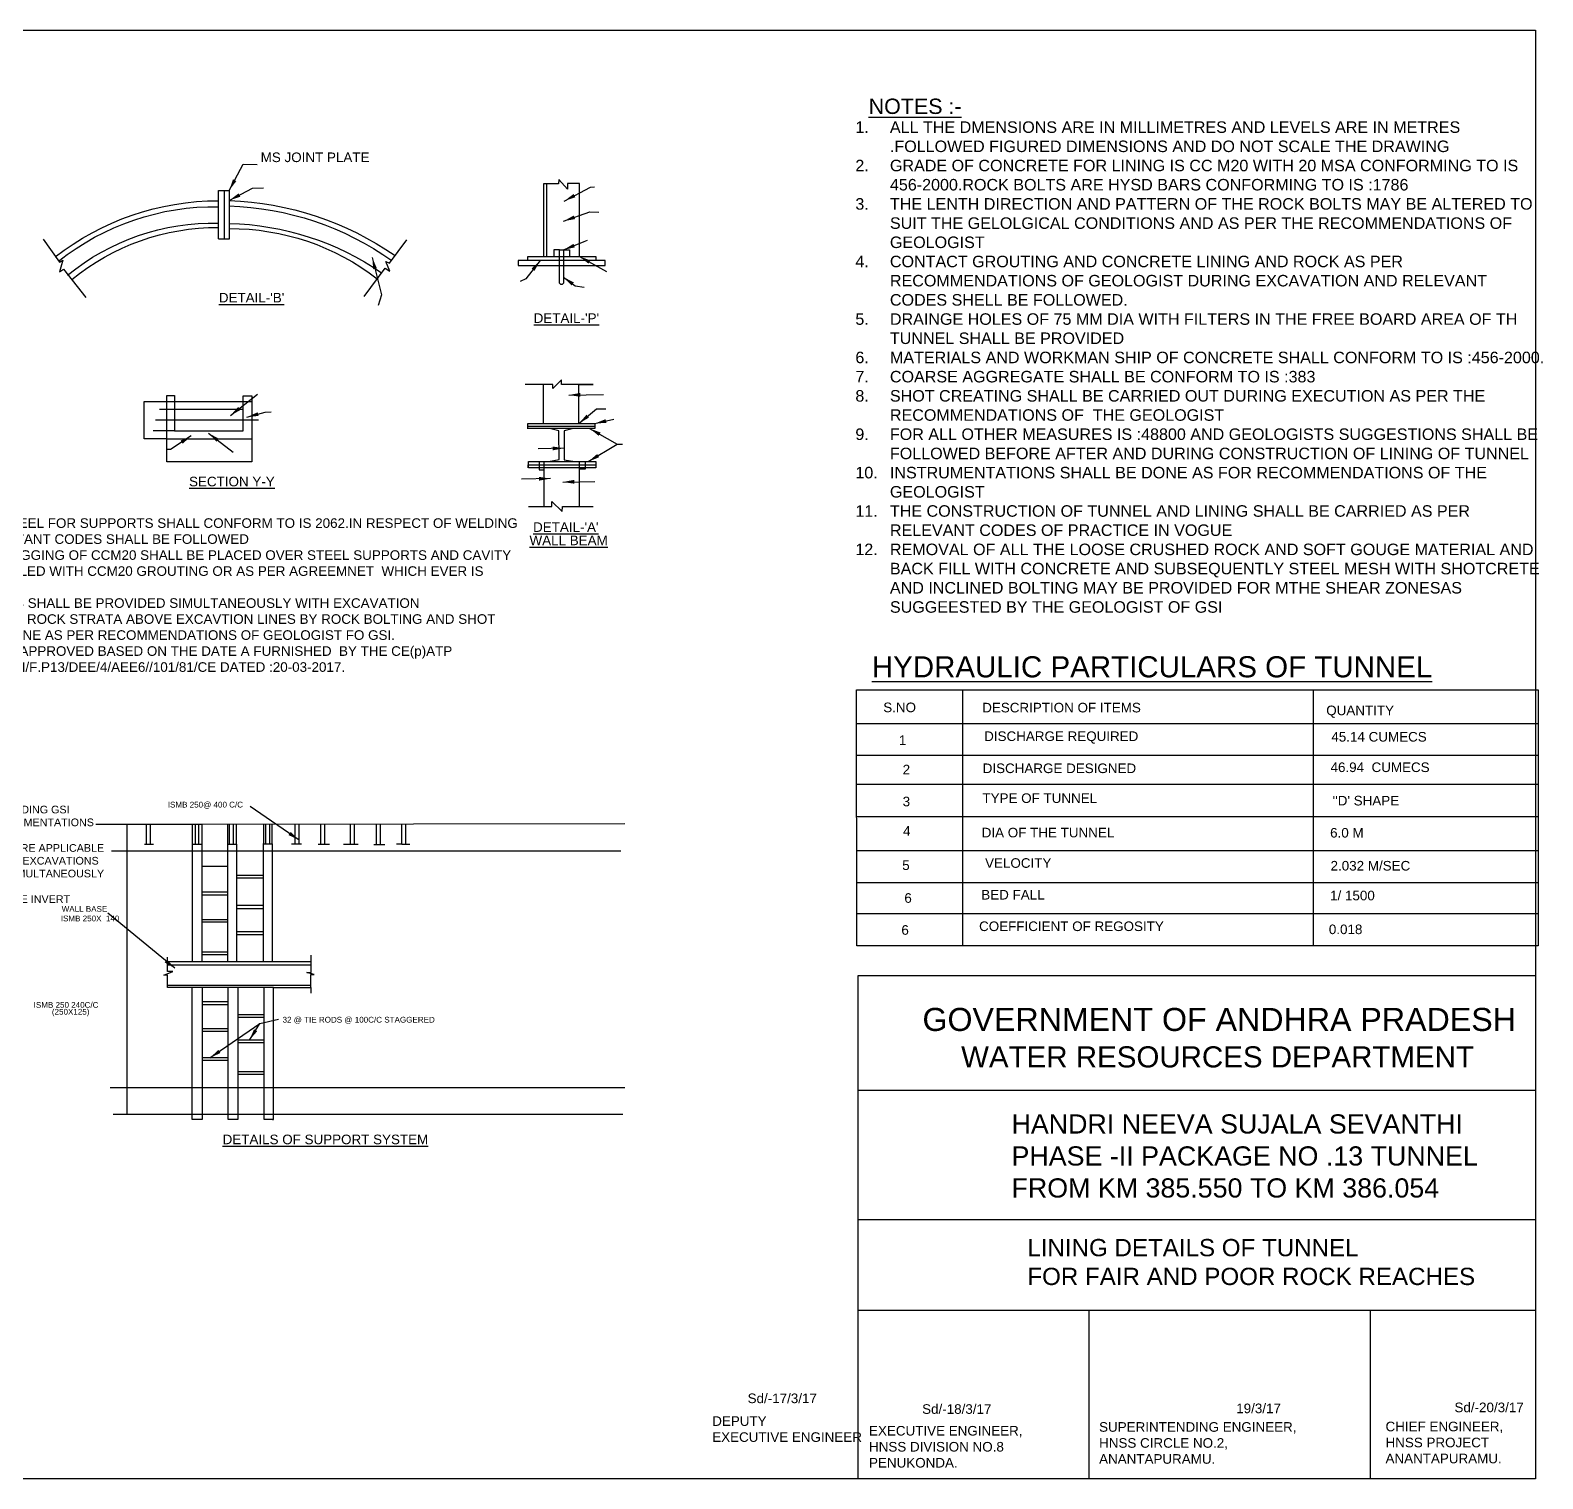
# Model space of a CAD drawing. Header units: millimetres. Extents: x 5124 to 3341855, y 2311 to 45926356.
# Drawn here: x 3337915 to 3341855, y 45922582 to 45926356 of the extents above; entities that cross this region are included whole.
import ezdxf

# ---------------------------------------------------------------- set-up
doc = ezdxf.new("R2010")
doc.units = ezdxf.units.MM
doc.header["$MEASUREMENT"] = 0
for name, color, linetype in [('DIMENSION', 7, 'Continuous'), ('DRAWING', 2, 'Continuous'), ('TEXT', 7, 'Continuous')]:
    doc.layers.add(name, color=color, linetype=linetype)
doc.styles.get("Standard").update_dxf_attribs({"font": 'arial.ttf', "height": 25})
doc.dimstyles.get("Standard").update_dxf_attribs({"dimtxt": 200, "dimasz": 110, "dimexe": 0.18, "dimexo": 0.0625, "dimgap": 0.09, "dimtad": 0, "dimtih": 1, "dimtoh": 1, "dimdec": 0, "dimzin": 0, "dimdsep": 46, "dimtxsty": 'Standard', "dimblk": 'OBLIQUE', "dimcen": 0.09, "dimse1": 1, "dimse2": 1, "dimadec": 0, "dimazin": 0, "dimtfac": 1, "dimtdec": 0, "dimtofl": 0, "dimtmove": 0, "dimatfit": 3, "dimfxl": 1, "dimtolj": 1, "dimtzin": 0, "dimarcsym": 0})

msp = doc.modelspace()

# ---------------------------------------------------------------- linework, layer by layer
at = {"layer": 'DRAWING', "color": 0}
for points in [[(3341836.3, 45922581.6), (3333748.1, 45922581.6), (3333748.1, 45926355.8), (3341836.3, 45926355.8)], [(3340072, 45923893), (3341836.3, 45923893), (3341836.3, 45922581.6), (3340072, 45922581.6)]]:
    msp.add_lwpolyline(points, close=True, dxfattribs=at)
for points in [[(3338405.7, 45925812.1), (3338405.7, 45925938.6), (3338433.6, 45925938.6), (3338433.6, 45925811.4), (3338405.4, 45925811.4)], [(3338421.6, 45925811.4), (3338421.6, 45925938.8)], [(3339345.8, 45925766.7), (3339345.8, 45925956.8), (3339314.5, 45925956.8), (3339314.5, 45925941.7), (3339292.1, 45925967), (3339291.4, 45925955.6), (3339252, 45925955.6), (3339252, 45925766.9)], [(3339261.2, 45925766.9), (3339261.2, 45925956.1)], [(3337948.8, 45925811.7), (3337991.2, 45925751.3), (3338000.2, 45925756.4), (3337991.5, 45925726.5), (3338002.1, 45925733.4), (3338059.6, 45925659.8)], [(3338785.1, 45925662.3), (3338839.9, 45925736), (3338851.9, 45925728), (3338841.9, 45925753.4), (3338851.4, 45925748.9), (3338895.8, 45925810.1)], [(3339294.2, 45925783.5), (3339279.5, 45925783.5), (3339279.5, 45925766.5)], [(3339293.9, 45925698.9), (3339293.9, 45925783.5), (3339319.9, 45925783.5), (3339319.9, 45925766.5)], [(3339186.6, 45925743.1), (3339412.6, 45925743.1), (3339412.6, 45925755.7), (3339186.6, 45925755.7), (3339186.6, 45925743.1)], [(3339211.5, 45925755.2), (3339211.5, 45925766.6), (3339388.7, 45925766.6), (3339388.7, 45925755.5)], [(3339293.9, 45925698.5), (3339293.9, 45925698.9)], [(3339381.2, 45925432.5), (3339344.3, 45925432.5), (3339299.2, 45925432.5), (3339299.2, 45925445), (3339276.3, 45925422.1), (3339276.3, 45925432.4), (3339204.7, 45925432.4)], [(3339251.5, 45925432.3), (3339251.5, 45925331.1)], [(3339344.3, 45925331.1), (3339344.3, 45925432.5), (3339381.2, 45925432.5)], [(3338270.8, 45925291.6), (3338211.9, 45925291.6), (3338211.9, 45925388.9), (3338492.9, 45925388.9)], [(3338270.7, 45925231), (3338270.7, 45925404.3), (3338290.8, 45925404.3), (3338290.8, 45925312.2), (3338469.5, 45925312.2), (3338469.5, 45925403.3), (3338492.7, 45925403.3), (3338492.7, 45925230.9), (3338270.7, 45925230.9)], [(3338509.5, 45925340.2), (3338241.3, 45925340.2)], [(3338252.1, 45925368.6), (3338469.8, 45925368.6)], [(3338290.6, 45925312.2), (3338235.5, 45925312.2)], [(3339211, 45925323.8), (3339386.1, 45925323.8)], [(3339211.4, 45925317.5), (3339211.4, 45925331.1), (3339385.7, 45925331.1), (3339385.7, 45925318.2), (3339211.4, 45925318.2)], [(3339265.6, 45925231.8), (3339292.6, 45925237.5), (3339292.4, 45925311.9), (3339270.9, 45925317.5)], [(3339325.6, 45925317.5), (3339306, 45925311.9), (3339306, 45925236.7), (3339334, 45925232)], [(3338270.6, 45925291.5), (3338492.8, 45925291.5)], [(3339212.7, 45925216.1), (3339212.7, 45925223.6), (3339388.2, 45925223.6)], [(3339212.9, 45925216.1), (3339212.9, 45925231.8), (3339388.4, 45925231.8), (3339388.4, 45925216.1), (3339212.8, 45925216.1)], [(3339241.2, 45925232.1), (3339241.2, 45925210.5), (3339253.8, 45925210.5)], [(3339253.7, 45925114.5), (3339253.7, 45925231.8)], [(3339346.3, 45925115.1), (3339346.3, 45925231.8), (3339360.8, 45925231.8), (3339360.8, 45925211.9), (3339346.4, 45925211.9)], [(3339213.2, 45925115.1), (3339273.7, 45925115.1), (3339273.7, 45925128.1), (3339301.1, 45925101.7), (3339301.5, 45925115.1), (3339381.8, 45925115.1)], [(3340067.6, 45924636.9), (3341843.4, 45924636.9), (3341843.4, 45923970.6), (3340068.6, 45923970.6), (3340067.6, 45924636.9)], [(3340344, 45924636.9), (3340344, 45923970.6)], [(3341258, 45923970.6), (3341258, 45924636.9)], [(3340067.8, 45924549.4), (3341843.4, 45924549.4)], [(3340067.8, 45924466.8), (3341843.4, 45924466.8)], [(3340067.8, 45924391.5), (3341843.4, 45924391.5)], [(3338272.5, 45923929), (3338363, 45923929), (3338363, 45924286), (3338086, 45924286)], [(3338167, 45924286.5), (3338167, 45923531)], [(3338218, 45924235.5), (3338218, 45924286)], [(3338228.5, 45924235.5), (3338228.5, 45924286)], [(3338338, 45923929), (3338338, 45924285.5)], [(3338346, 45924235), (3338346, 45924286)], [(3338354.5, 45924235), (3338354.5, 45924286)], [(3339464.5, 45924288.5), (3338363, 45924286)], [(3338428.8, 45924286.7), (3338428.8, 45924235.5), (3338452.6, 45924235.5), (3338452.6, 45924285.8)], [(3338434.5, 45924235.5), (3338434.5, 45924286.2)], [(3338445, 45924235.5), (3338445, 45924286.2)], [(3338522.7, 45924286.3), (3338522.7, 45924235.6), (3338545.3, 45924235.6), (3338545.3, 45924286.5)], [(3338528.5, 45924235.5), (3338528.5, 45924286.5)], [(3338539, 45924235.5), (3338539, 45924286.5)], [(3338605, 45924235.8), (3338605, 45924286.6)], [(3338615.5, 45924235.8), (3338615.5, 45924286.6)], [(3338672.5, 45924235.4), (3338672.5, 45924286.9)], [(3338683, 45924235.4), (3338683, 45924286.9)], [(3338749.5, 45924234.6), (3338749.5, 45924286.9)], [(3338760, 45924234.7), (3338760, 45924287)], [(3338817, 45924235.5), (3338817, 45924287.1)], [(3338827.5, 45924234.1), (3338827.5, 45924287)], [(3338883, 45924235.5), (3338883, 45924287.2)], [(3338893.5, 45924235.5), (3338893.5, 45924287.2)], [(3340067.8, 45924306.8), (3341843.4, 45924306.8)], [(3338213, 45924235.5), (3338236.5, 45924235.5)], [(3338338, 45924235), (3338363, 45924235)], [(3338428.8, 45924235.8), (3338428.8, 45923929.1)], [(3338452.5, 45924235.5), (3338452.5, 45923928.1)], [(3338523.2, 45923928.8), (3338523.2, 45924236.8)], [(3338545.3, 45924235.9), (3338545.3, 45923928.8)], [(3338595.7, 45924235.7), (3338621.4, 45924235.7)], [(3338615.5, 45924235.7), (3338615.5, 45924235.7)], [(3338665.6, 45924235.4), (3338694.5, 45924235.4)], [(3338731.1, 45924234.7), (3338769.7, 45924234.7)], [(3338809.9, 45924234.6), (3338838.5, 45924234.6)], [(3338883, 45924235.5), (3338869.5, 45924235.5)], [(3338883, 45924235.5), (3338904, 45924235.5)], [(3338127, 45924217.5), (3339453.5, 45924217.5)], [(3340067.8, 45924218.4), (3341843.4, 45924218.4)], [(3338428.6, 45924176.8), (3338363.3, 45924176.8)], [(3338523, 45924153.8), (3338452.5, 45924153.8)], [(3338452.6, 45924147.7), (3338523.7, 45924147.7)], [(3340067.8, 45924135.3), (3341843.4, 45924135.3)], [(3338428.7, 45924102.5), (3338363.3, 45924102.5)], [(3338363.6, 45924110.6), (3338428.5, 45924110.6)], [(3338428.7, 45924038.2), (3338362.9, 45924038.2)], [(3338523.2, 45924075.3), (3338452.1, 45924075.3)], [(3338452.1, 45924067.3), (3338523.4, 45924067.3)], [(3340067.8, 45924054.1), (3341843.4, 45924054.1)], [(3338428.7, 45924032.3), (3338362.9, 45924032.3)], [(3338523.1, 45924006.9), (3338452.5, 45924006.9)], [(3338452.6, 45923999.6), (3338523.2, 45923999.6)], [(3338546.5, 45923518), (3338524.5, 45923518), (3338524.5, 45923861.5), (3338273, 45923861.5), (3338273, 45923894), (3338263, 45923894), (3338287, 45923903), (3338272.5, 45923903), (3338272.5, 45923941)], [(3338647, 45923920), (3338272.5, 45923920)], [(3338428.7, 45923953.9), (3338362.8, 45923953.9)], [(3338363, 45923947.6), (3338428.9, 45923947.6)], [(3338363, 45923929), (3338647, 45923929)], [(3338646.5, 45923861.5), (3338646.5, 45923895.5), (3338655, 45923895.5), (3338635.5, 45923900.5), (3338647, 45923900.5), (3338647, 45923945.5)], [(3338646.5, 45923867.2), (3338273.3, 45923867.2)], [(3338336.5, 45923861.5), (3338336.5, 45923518.5), (3338340.5, 45923518.5)], [(3338340, 45923518.5), (3338364, 45923518.5), (3338364, 45923861.5)], [(3338431, 45923519), (3338456.5, 45923519), (3338456.5, 45923861.5), (3338429.5, 45923861.5), (3338429.5, 45923519), (3338431.5, 45923519)], [(3338546.5, 45923518), (3338549, 45923518), (3338549, 45923861.5), (3338524.5, 45923861.5)], [(3338549, 45923861.5), (3338646.5, 45923861.5), (3338646.5, 45923847)], [(3338429.6, 45923823.9), (3338363.7, 45923823.9)], [(3338363.9, 45923817.6), (3338429.8, 45923817.6)], [(3338524.5, 45923790.8), (3338456.4, 45923790.8)], [(3338456.5, 45923784.6), (3338524.5, 45923784.6)], [(3338429.8, 45923753.9), (3338363.9, 45923753.9)], [(3338364.1, 45923747.6), (3338430, 45923747.6)], [(3338524.5, 45923724.8), (3338456.4, 45923724.8)], [(3338456.5, 45923718.6), (3338524.5, 45923718.6)], [(3338429.5, 45923678.1), (3338363.7, 45923678.1)], [(3338363.8, 45923671.9), (3338429.7, 45923671.9)], [(3338524.5, 45923642.1), (3338456.4, 45923642.1)], [(3338456.5, 45923635.8), (3338524.5, 45923635.8)], [(3338123.5, 45923601.5), (3339464, 45923601.5)], [(3340073.2, 45923594), (3341836.3, 45923594)], [(3339458.5, 45923531), (3338131, 45923531)], [(3340073.2, 45923256.9), (3341836.3, 45923256.9)], [(3340073.2, 45923020.8), (3341836.3, 45923020.8)], [(3340672.8, 45923020.8), (3340672.8, 45922581.6)], [(3341406.5, 45922581.6), (3341406.5, 45923020.8)]]:
    msp.add_lwpolyline(points, dxfattribs=at)
for points in [[(3337980.4, 45925765.1, -0.167585), (3338405.8, 45925911.7, 2.410277)], [(3337988.9, 45925754, -0.173736), (3338405.8, 45925896.1, 2.410277)], [(3338432.8, 45925898.1, -0.148518), (3338857.3, 45925755.5, 2.410277)], [(3338433.6, 45925912.5, -0.142985), (3338865.4, 45925768.9, 2.410277)], [(3338012.6, 45925717.6, -0.179939), (3338405.8, 45925853.1, 2.410277)], [(3338433.7, 45925852.5, -0.145773), (3338830.4, 45925723.8, 2.410277)], [(3338023.4, 45925706.3, -0.174296), (3338405.3, 45925842.2, 2.410277)], [(3338433.4, 45925838.9, -0.168926), (3338818.8, 45925708.1, 2.410277)], [(3339304.4, 45925783.3), (3339304.4, 45925698.5, -1), (3339293.9, 45925698.5, 1)]]:
    msp.add_lwpolyline(points, format="xyb", dxfattribs=at)

# ---------------------------------------------------------------- texts
at = {"layer": 'DIMENSION', "color": 0, "width": 1574.687, "attachment_point": 1}
for s, insert, char_height in [('HANDRI NEEVA SUJALA SEVANTHI \\PPHASE -II PACKAGE NO .13 TUNNEL \\PFROM KM 385.550 TO KM 386.054', (3340471.3, 45923531.1), 50), ('LINING DETAILS OF TUNNEL\\PFOR FAIR AND POOR ROCK REACHES', (3340512.6, 45923206.4), 45)]:
    msp.add_mtext(s, dxfattribs=dict(at, insert=insert, char_height=char_height))
at = {"layer": 'DRAWING', "color": 0}
for s, height, p in [('%%UNOTES :-', 40, (3340099.2, 45926137.7)), ('Sd/-17/3/17', 25, (3339783.9, 45922778.7)), ('Sd/-18/3/17', 25, (3340238.5, 45922750.8)), ('19/3/17', 25, (3341056.7, 45922752.5)), ('Sd/-20/3/17', 25, (3341625.2, 45922755.1))]:
    msp.add_text(s, height=height, dxfattribs=at).set_placement(p)
at = {"layer": 'DRAWING', "color": 0, "attachment_point": 1}
for s, width, insert, char_height in [('\\pi-90,l120,t120;1.^IALL THE DMENSIONS ARE IN MILLIMETRES AND LEVELS ARE IN METRES .FOLLOWED FIGURED DIMENSIONS AND DO NOT SCALE THE DRAWING\\P2.^IGRADE OF CONCRETE FOR LINING IS CC M20 WITH 20 MSA CONFORMING TO IS 456-2000.ROCK BOLTS ARE HYSD BARS CONFORMING TO IS :1786\\P3.^ITHE LENTH DIRECTION AND PATTERN OF THE ROCK BOLTS MAY BE ALTERED TO SUIT THE GELOLGICAL CONDITIONS AND AS PER THE RECOMMENDATIONS OF GEOLOGIST\\P4.^ICONTACT GROUTING AND CONCRETE LINING AND ROCK AS PER RECOMMENDATIONS OF GEOLOGIST DURING EXCAVATION AND RELEVANT CODES SHELL BE FOLLOWED.\\P5.^IDRAINGE HOLES OF 75 MM DIA WITH FILTERS IN THE FREE BOARD AREA OF TH TUNNEL SHALL BE PROVIDED\\P6.^IMATERIALS AND WORKMAN SHIP OF CONCRETE SHALL CONFORM TO IS :456-2000.\\P7.^ICOARSE AGGREGATE SHALL BE CONFORM TO IS :383\\P8.^ISHOT CREATING SHALL BE CARRIED OUT DURING EXECUTION AS PER THE RECOMMENDATIONS OF  THE GEOLOGIST\\P9.^IFOR ALL OTHER MEASURES IS :48800 AND GEOLOGISTS SUGGESTIONS SHALL BE FOLLOWED BEFORE AFTER AND DURING CONSTRUCTION OF LINING OF TUNNEL \\P10.^IINSTRUMENTATIONS SHALL BE DONE AS FOR RECOMMENDATIONS OF THE GEOLOGIST \\P11.^ITHE CONSTRUCTION OF TUNNEL AND LINING SHALL BE CARRIED AS PER RELEVANT CODES OF PRACTICE IN VOGUE \\P12.^IREMOVAL OF ALL THE LOOSE CRUSHED ROCK AND SOFT GOUGE MATERIAL AND BACK FILL WITH CONCRETE AND SUBSEQUENTLY STEEL MESH WITH SHOTCRETE AND INCLINED BOLTING MAY BE PROVIDED FOR MTHE SHEAR ZONESAS SUGGEESTED BY THE GEOLOGIST OF GSI', 1814.399, (3340034.6, 45926118.4), 30), ('\\A1;13. STRUCTURAL STEEL FOR SUPPORTS SHALL CONFORM TO IS 2062.IN RESPECT OF WELDING AND BOLTING RELEVANT CODES SHALL BE FOLLOWED \\P14.PRECAST RCC LAGGING OF CCM20 SHALL BE PLACED OVER STEEL SUPPORTS AND CAVITY IF ANY SHALL BE FILLED WITH CCM20 GROUTING OR AS PER AGREEMNET  WHICH EVER IS HIGHER \\P15.STEEL SUPPORTS SHALL BE PROVIDED SIMULTANEOUSLY WITH EXCAVATION \\P16.STRENTHNING OF ROCK STRATA ABOVE EXCAVTION LINES BY ROCK BOLTING AND SHOT CRETE SHALL BE DONE AS PER RECOMMENDATIONS OF GEOLOGIST FO GSI.\\P18.THIS DRAWINGIS APPROVED BASED ON THE DATE A FURNISHED  BY THE CE(p)ATP LR.NO.CE(P) AT /PH-II/F.P13/DEE/4/AEE6//101/81/CE DATED :20-03-2017.', 1662.599, (3337537.9, 45925084.2), 25)]:
    msp.add_mtext_dynamic_manual_height_columns(s, width=width, gutter_width=125, heights=[0], dxfattribs=dict(at, insert=insert, char_height=char_height))
for s, insert, char_height, width in [('1.THE PROJECT AUTHORITES SHALLL ENSURE  REGARDING GSI RECOMMENDATION ,AGGREMENT CONDITIONS INSTRUMENTATIONS IN THE TUNNELS ETC.BEFORE LINING  \\P2.THE ABOVE PCC LINING FOR FAIR ROCK REACHES  ARE APPLICABLE ONLY WHEN THE STRENGTH OF ROCK STRATA ABOVE EXCAVATIONS LINES  BY ROCK BOLTS AND SHOTCRETE HAS  ONE SIMULTANEOUSLY WITH EXECUTION OF TUNNEL  \\P3.CONSOLIDATION GROUTING SHALL BE DONE FOR THE INVERT PORTION ALSO TO AVOID HEAVES ', (3337135.9, 45924335.3), 20, 968.928), ('\\pi38.66;{\\H2.4x;GOVERNMENT OF ANDHRA PRADESH \\H1.0833x; \\P\\pi139.31;\\H0.84615x;WATER RESOURCES DEPARTMENT }', (3340200.7, 45923808.4), 25, 1612.272), ('DEPUTY \\PEXECUTIVE ENGINEER ', (3339691.7, 45922744.4), 25, 399.778), ('EXECUTIVE ENGINEER, HNSS DIVISION NO.8 PENUKONDA.', (3340100.2, 45922719.2), 25, 399.778), ('SUPERINTENDING ENGINEER, HNSS CIRCLE NO.2, ANANTAPURAMU.', (3340699.5, 45922729.1), 25, 514.291), ('CHIEF ENGINEER, HNSS PROJECT ANANTAPURAMU.', (3341445.6, 45922730.3), 25, 306.651)]:
    msp.add_mtext(s, dxfattribs=dict(at, insert=insert, char_height=char_height, width=width))
at = {"layer": 'TEXT', "color": 0}
for s, height, p in [('MS JOINT PLATE', 25, (3338515.5, 45926012.3)), ("%%UDETAIL-'B'", 25, (3338406.5, 45925646.6)), ("%%UDETAIL-'P'", 25, (3339226.6, 45925593.2)), ('%%USECTION Y-Y', 25, (3338328.9, 45925167.4)), ("%%UDETAIL-'A'", 25, (3339225.1, 45925048.7)), ('%%UWALL BEAM', 25, (3339215.8, 45925014)), ('%%UHYDRAULIC PARTICULARS OF TUNNEL', 55, (3340107.5, 45924669.7)), ('S.NO ', 25, (3340137.2, 45924579)), ('DESCRIPTION OF ITEMS ', 25, (3340395, 45924578.4)), ('QUANTITY', 25, (3341291.2, 45924571.1)), ('1', 25, (3340177.8, 45924493.6)), ('DISCHARGE REQUIRED', 25, (3340400.1, 45924503.9)), ('45.14 CUMECS', 25, (3341304.5, 45924502.4)), ('2', 25, (3340187.8, 45924417)), ('DISCHARGE DESIGNED', 25, (3340396.3, 45924420.3)), ('46.94  CUMECS', 25, (3341302.4, 45924423)), ('3', 25, (3340187.8, 45924333.7)), ('TYPE OF TUNNEL', 25, (3340395.6, 45924342.5)), ("''D' SHAPE", 25, (3341307.8, 45924336)), ('ISMB 250@ 400 C/C', 15, (3338273.6, 45924330.6)), ('4', 25, (3340188.9, 45924257.1)), ('DIA OF THE TUNNEL', 25, (3340393.7, 45924252.8)), ('6.0 M', 25, (3341301.3, 45924252.3)), ('VELOCITY', 25, (3340402.5, 45924173.5)), ('5', 25, (3340186.7, 45924167.8)), ('2.032 M/SEC', 25, (3341302.4, 45924166.4)), ('6', 25, (3340192.2, 45924082.3)), ('BED FALL', 25, (3340392.6, 45924090.8)), ('1/ 1500', 25, (3341301.2, 45924088.8)), ('ISMB 250X  140', 15, (3337994.8, 45924034)), ('WALL BASE', 15, (3337997.1, 45924058.9)), ('6', 25, (3340184.5, 45923999)), ('COEFFICIENT OF REGOSITY', 25, (3340386.9, 45924008.7)), ('0.018', 25, (3341298, 45924000.7)), ('ISMB 250 240C/C', 15, (3337924.1, 45923808.8)), ('(250X125)', 15, (3337971.6, 45923790.9)), ('32 @ TIE RODS @ 100C/C STAGGERED', 15, (3338572.5, 45923770.2)), ('%%UDETAILS OF SUPPORT SYSTEM', 25, (3338416.4, 45923453.3))]:
    msp.add_text(s, height=height, dxfattribs=at).set_placement(p)

# ---------------------------------------------------------------- leaders
at = {"layer": 'DIMENSION', "color": 0}
for points in [[(3338433.6, 45925938.6), (3338469.9, 45926006.8), (3338506, 45926005.9)], [(3338433.6, 45925912.5), (3338494.3, 45925944.2), (3338522.6, 45925945.1)], [(3339306.4, 45925910.9), (3339374.8, 45925947), (3339385.2, 45925948)], [(3339304.5, 45925858.4), (3339372.8, 45925882.7), (3339396.6, 45925882.2)], [(3339304.4, 45925783.5), (3339357.9, 45925805.3), (3339366.8, 45925809.2)], [(3338806.2, 45925763.3), (3338830.1, 45925666.5), (3338821.3, 45925638.8)], [(3339243.5, 45925755.7), (3339206.3, 45925708.4), (3339191.5, 45925701.5)], [(3339345.8, 45925766.6), (3339415.9, 45925727.1)], [(3339304.4, 45925712.7), (3339335.1, 45925689.5), (3339358.4, 45925686)], [(3338436.5, 45925351.9), (3338507.3, 45925407.5)], [(3339317.9, 45925405.4), (3339408.6, 45925406.6)], [(3338479.8, 45925347.8), (3338527.2, 45925360.8), (3338543, 45925361.5)], [(3339344.3, 45925331.1), (3339390.7, 45925369.7), (3339414.2, 45925369.1)], [(3339385.7, 45925331.1), (3339435, 45925342.2)], [(3338334.8, 45925299.1), (3338280.2, 45925263.3), (3338270.7, 45925263.3)], [(3338379.9, 45925306), (3338443.7, 45925256.2)], [(3339372.3, 45925318.2), (3339443.9, 45925277.7)], [(3339306, 45925266.7), (3339237.9, 45925265.6)], [(3339368.9, 45925231.8), (3339443.9, 45925277.7), (3339457.9, 45925277.1)], [(3339270.4, 45925187.6), (3339194.8, 45925186.5)], [(3339302.3, 45925178.7), (3339385.7, 45925180.4)], [(3338615.5, 45924245.9), (3338488.3, 45924333.4)], [(3338291.6, 45923911.7), (3338116.9, 45924055.6)], [(3338383.2, 45923678.1), (3338513, 45923767.5), (3338562.1, 45923779)], [(3338486.4, 45923724.8), (3338513, 45923767.5)]]:
    msp.add_leader(points, dimstyle='Standard', override={"dimtxt": 25, "dimasz": 30, "dimgap": 0.09, "dimtad": 0, "dimarcsym": 1}, dxfattribs=at)

doc.saveas('drawing.dxf')
